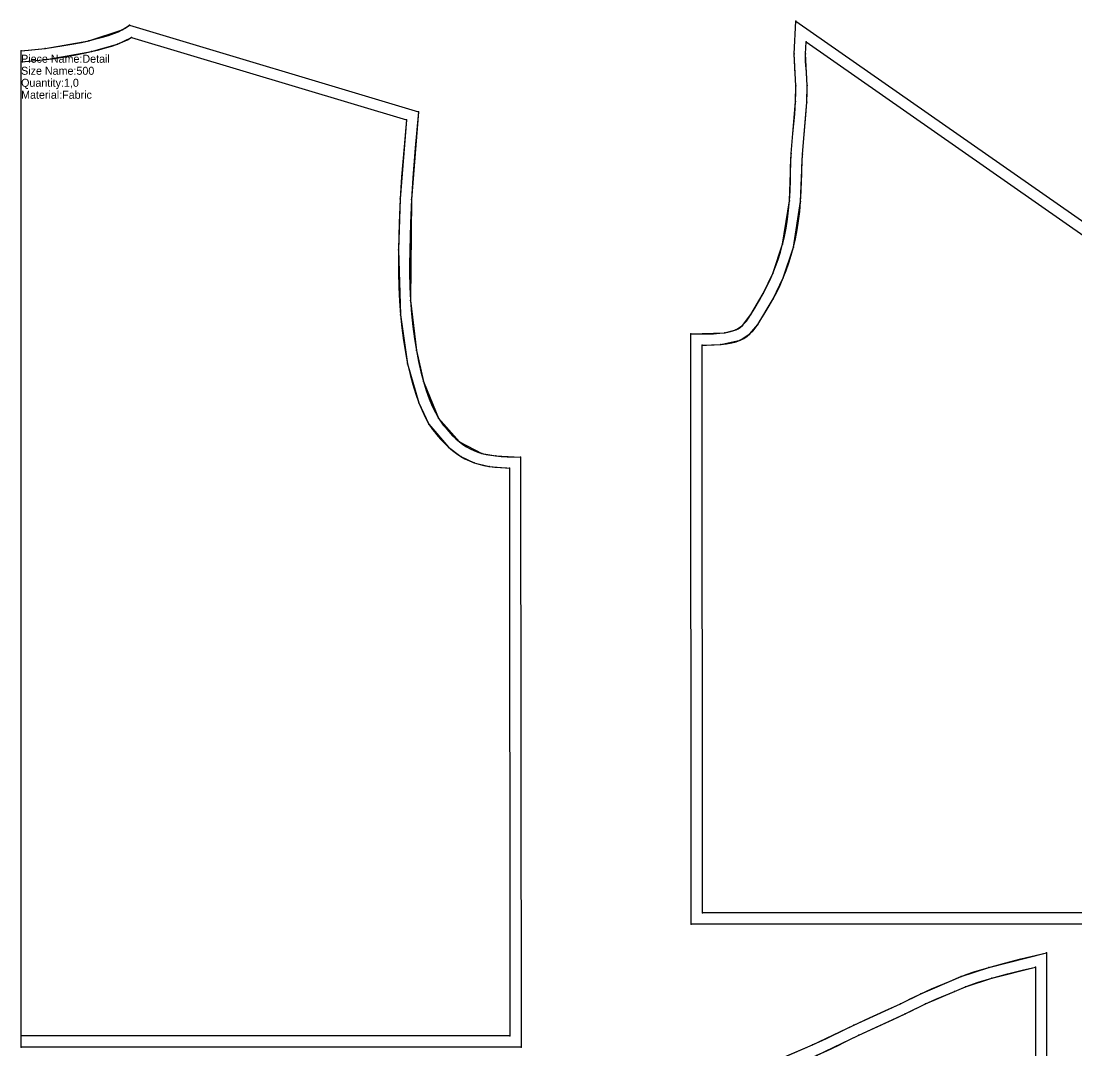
# Model space of a CAD drawing. Extents: x -183 to 1251, y -69 to 1317.
# Drawn here: x 59 to 718, y 673 to 1317 of the extents above; entities that cross this region are included whole.
import ezdxf

# ---------------------------------------------------------------- set-up
doc = ezdxf.new("R2010")
doc.units = 0
for name, color, linetype in [('1', 7, 'CONTINUOUS'), ('14', 7, 'CONTINUOUS'), ('2', 7, 'CONTINUOUS'), ('3', 7, 'CONTINUOUS'), ('84', 7, 'CONTINUOUS'), ('87', 7, 'CONTINUOUS')]:
    doc.layers.add(name, color=color, linetype=linetype)

# ---------------------------------------------------------------- blocks, each defined once
blk = doc.blocks.new('piece_Detail_s500_M')
at = {"layer": '1'}
blk.add_lwpolyline([(58.6, 1298.08), (73.68, 1299.59), (100.92, 1304.36), (121.81, 1311.14), (126.33, 1314.11), (306.74, 1259.94), (302.39, 1205.23), (301.81, 1142.02), (305.47, 1110.79), (309.94, 1091.39), (319.31, 1068.42), (332.32, 1053.72), (346.37, 1046.5), (355.15, 1044.87), (370.59, 1044.19), (370.86, 675.54), (58.6, 675.54)], close=True, dxfattribs=at)
at = {"layer": '14'}
blk.add_lwpolyline([(58.6, 1291.06), (74.55, 1292.64), (102.51, 1297.54), (118.9, 1302.29), (127.61, 1306.41), (299.26, 1254.88), (295.4, 1205.6), (294.31, 1173.62), (295.46, 1133.07), (299.97, 1102.44), (306.96, 1078.17), (313.31, 1064.8), (325.42, 1050.41), (333.12, 1044.62), (341.48, 1040.69), (350.92, 1038.37), (363.6, 1037.36), (363.86, 682.54), (58.6, 682.54)], close=True, dxfattribs=at)
at = {"layer": '2'}
for p in [(126.33, 1314.11), (127.61, 1306.41), (58.6, 1298.08), (58.6, 1291.06), (306.74, 1259.94), (299.26, 1254.88), (370.59, 1044.19), (363.6, 1037.36), (58.6, 682.54), (363.86, 682.54), (58.6, 675.54), (370.86, 675.54)]:
    blk.add_point(p, dxfattribs=at)
at = {"layer": '3'}
for p in [(121.81, 1311.14), (73.68, 1299.59), (100.92, 1304.36), (118.9, 1302.29), (74.55, 1292.64), (102.51, 1297.54), (295.4, 1205.6), (302.39, 1205.23), (294.31, 1173.62), (301.81, 1142.02), (295.46, 1133.07), (305.47, 1110.79), (299.97, 1102.44), (309.94, 1091.39), (306.96, 1078.17), (319.31, 1068.42), (313.31, 1064.8), (325.42, 1050.41), (332.32, 1053.72), (333.12, 1044.62), (346.37, 1046.5), (355.15, 1044.87), (341.48, 1040.69), (350.92, 1038.37)]:
    blk.add_point(p, dxfattribs=at)
at = {"layer": '84'}
blk.add_lwpolyline([(58.6, 1298.08), (63.22, 1298.45), (73.68, 1299.59), (84.03, 1301.07), (91.52, 1302.39), (96.32, 1303.34), (100.92, 1304.36), (105.28, 1305.43), (109.36, 1306.54), (113.1, 1307.68), (116.46, 1308.85), (119.39, 1310.01), (121.81, 1311.14), (123.65, 1312.19), (126.33, 1314.11), (306.74, 1259.94), (304.73, 1237.39), (303.24, 1218.73), (302.39, 1205.23), (301.73, 1190.31), (301.31, 1173.5), (301.22, 1164.17), (301.21, 1159.6), (301.39, 1150.65), (301.81, 1142.02), (302.43, 1133.69), (303.26, 1125.7), (304.28, 1118.06), (305.47, 1110.79), (306.82, 1103.9), (308.31, 1097.43), (309.94, 1091.39), (311.67, 1085.79), (313.5, 1080.68), (315.4, 1076.06), (317.34, 1071.97), (319.31, 1068.42), (321.28, 1065.42), (322.23, 1064.19), (323.35, 1062.79), (325.65, 1060.11), (327.9, 1057.73), (330.12, 1055.6), (332.32, 1053.72), (334.52, 1052.06), (336.75, 1050.61), (339.01, 1049.35), (341.35, 1048.25), (343.79, 1047.3), (346.37, 1046.5), (349.1, 1045.83), (352.02, 1045.28), (355.15, 1044.87), (358.49, 1044.57), (362.11, 1044.4), (370.59, 1044.19), (370.86, 675.54), (58.6, 675.54)], close=True, dxfattribs=at)
at = {"layer": '87'}
blk.add_lwpolyline([(58.6, 1291.06), (63.87, 1291.48), (74.55, 1292.64), (85.14, 1294.16), (92.81, 1295.51), (97.76, 1296.49), (102.51, 1297.54), (107.04, 1298.65), (111.3, 1299.81), (115.27, 1301.03), (118.9, 1302.29), (122.16, 1303.58), (125.02, 1304.92), (127.43, 1306.28), (127.61, 1306.41), (299.26, 1254.88), (297.75, 1237.98), (296.26, 1219.22), (295.4, 1205.6), (294.73, 1190.55), (294.31, 1173.62), (294.22, 1164.21), (294.21, 1159.53), (294.4, 1150.41), (294.82, 1141.59), (295.46, 1133.07), (296.31, 1124.88), (297.35, 1117.03), (298.58, 1109.55), (299.97, 1102.44), (301.52, 1095.74), (303.21, 1089.44), (305.03, 1083.58), (306.96, 1078.17), (308.99, 1073.22), (311.12, 1068.76), (313.31, 1064.8), (315.57, 1061.36), (316.72, 1059.86), (317.97, 1058.31), (320.45, 1055.43), (322.93, 1052.79), (325.42, 1050.41), (327.94, 1048.26), (330.5, 1046.33), (333.12, 1044.62), (335.81, 1043.12), (338.6, 1041.81), (341.48, 1040.69), (344.49, 1039.75), (347.63, 1038.98), (350.92, 1038.37), (354.38, 1037.91), (358.02, 1037.59), (361.85, 1037.4), (363.6, 1037.36), (363.86, 682.54), (58.6, 682.54)], close=True, dxfattribs=at)
at = {"layer": '1'}
for s, p in [('Piece Name:Detail', (58.6, 1290.58)), ('Size Name:500', (58.6, 1283.08)), ('Quantity:1,0', (58.6, 1275.58)), ('Material:Fabric', (58.6, 1268.08))]:
    blk.add_text(s, height=5, dxfattribs=at).set_placement(p)
blk = doc.blocks.new('piece_Detail_s500-118_M')
at = {"layer": '1'}
blk.add_lwpolyline([(799.39, 1137.18), (799.39, 752.32), (477.14, 752.32), (476.87, 1121.14), (498.16, 1121.9), (504.99, 1123.66), (509.05, 1126.3), (514.32, 1133.19), (522.08, 1146.32), (528.11, 1158.85), (534.2, 1177.13), (538.47, 1204.38), (539.59, 1233.85), (542.25, 1266.3), (542.43, 1276.19), (541.47, 1296.2), (542.37, 1316.61)], close=True, dxfattribs=at)
at = {"layer": '14'}
blk.add_lwpolyline([(789.4, 1135.63), (789.4, 759.32), (484.14, 759.32), (483.87, 1114.14), (495.52, 1114.55), (507.77, 1117.22), (513.81, 1121.16), (518.66, 1127.03), (528.23, 1142.98), (534.57, 1156.15), (540.98, 1175.41), (545.46, 1203.85), (546.58, 1233.39), (549.24, 1265.96), (549.44, 1276.28), (548.47, 1296.09), (548.8, 1303.58)], close=True, dxfattribs=at)
at = {"layer": '2'}
for p in [(542.37, 1316.61), (548.8, 1303.58), (789.4, 1135.63), (799.39, 1137.18), (476.87, 1121.14), (483.87, 1114.14), (484.14, 759.32), (789.4, 759.32), (477.14, 752.32), (799.39, 752.32)]:
    blk.add_point(p, dxfattribs=at)
at = {"layer": '3'}
for p in [(541.47, 1296.2), (548.47, 1296.09), (542.43, 1276.19), (549.44, 1276.28), (542.25, 1266.3), (549.24, 1265.96), (539.59, 1233.85), (546.58, 1233.39), (538.47, 1204.38), (545.46, 1203.85), (534.2, 1177.13), (540.98, 1175.41), (528.11, 1158.85), (534.57, 1156.15), (522.08, 1146.32), (528.23, 1142.98), (514.32, 1133.19), (498.16, 1121.9), (504.99, 1123.66), (509.05, 1126.3), (513.81, 1121.16), (518.66, 1127.03), (495.52, 1114.55), (507.77, 1117.22)]:
    blk.add_point(p, dxfattribs=at)
at = {"layer": '84'}
blk.add_lwpolyline([(799.39, 1137.18), (799.39, 752.32), (477.14, 752.32), (476.87, 1121.14), (484.12, 1121.14), (486.6, 1121.15), (491.06, 1121.27), (494.89, 1121.52), (498.16, 1121.9), (500.89, 1122.39), (503.15, 1122.98), (504.99, 1123.66), (506.51, 1124.42), (507.82, 1125.28), (509.05, 1126.3), (510.27, 1127.56), (511.54, 1129.1), (512.88, 1130.98), (514.32, 1133.19), (516.74, 1137.15), (518.58, 1140.23), (519.78, 1142.25), (522.08, 1146.32), (524.23, 1150.43), (526.24, 1154.6), (528.11, 1158.85), (529.84, 1163.21), (531.44, 1167.69), (532.89, 1172.33), (534.2, 1177.13), (535.36, 1182.12), (536.37, 1187.32), (537.23, 1192.75), (537.93, 1198.43), (538.47, 1204.38), (538.85, 1210.61), (539.06, 1217.18), (539.1, 1220.61), (539.16, 1225.12), (539.59, 1233.85), (540.64, 1246.34), (541.73, 1258.4), (542.25, 1266.3), (542.43, 1272.23), (542.43, 1276.19), (542.32, 1280.19), (542.07, 1284.27), (541.88, 1286.35), (541.73, 1288.12), (541.53, 1291.5), (541.47, 1296.2), (542.37, 1316.61)], close=True, dxfattribs=at)
at = {"layer": '87'}
blk.add_lwpolyline([(789.4, 1135.63), (789.4, 759.32), (484.14, 759.32), (483.87, 1114.14), (484.14, 1114.14), (486.71, 1114.15), (491.38, 1114.28), (495.52, 1114.55), (499.18, 1114.97), (502.41, 1115.55), (505.25, 1116.3), (507.77, 1117.22), (510, 1118.34), (512, 1119.65), (513.81, 1121.16), (515.5, 1122.89), (517.1, 1124.84), (518.66, 1127.03), (520.24, 1129.45), (522.73, 1133.53), (524.59, 1136.64), (525.84, 1138.74), (528.23, 1142.98), (530.48, 1147.28), (532.59, 1151.67), (534.57, 1156.15), (536.4, 1160.74), (538.08, 1165.48), (539.61, 1170.36), (540.98, 1175.41), (542.2, 1180.65), (543.26, 1186.1), (544.16, 1191.77), (544.89, 1197.68), (545.46, 1203.85), (545.85, 1210.29), (546.06, 1217.03), (546.1, 1220.53), (546.16, 1224.9), (546.58, 1233.39), (547.61, 1245.74), (548.71, 1257.85), (549.24, 1265.96), (549.43, 1272.12), (549.44, 1276.28), (549.31, 1280.51), (549.05, 1284.8), (548.86, 1286.97), (548.71, 1288.64), (548.53, 1291.75), (548.47, 1296.09), (548.8, 1303.58)], close=True, dxfattribs=at)
at = {"layer": '1'}
for s, p in [('Piece Name:Detail', (799.39, 1129.68)), ('Size Name:500', (799.39, 1122.18)), ('Quantity:1,0', (799.39, 1114.68)), ('Material:Fabric', (799.39, 1107.18))]:
    blk.add_text(s, height=5, dxfattribs=at).set_placement(p)
blk = doc.blocks.new('piece_Detail_s500-120_M')
at = {"layer": '1'}
blk.add_lwpolyline([(698.71, 112.9), (552.81, 112.9), (546.98, 168.38), (540.19, 221.97), (524.89, 316.49), (508.92, 395.48), (475.32, 546.32), (454.67, 646.21), (466.16, 645.51), (481.09, 647.85), (494.64, 652.14), (523.8, 664.45), (552.82, 676.9), (578.75, 689.27), (607.8, 702.63), (620.53, 708.88), (645.75, 719.72), (662.94, 725.32), (699.03, 734.39)], close=True, dxfattribs=at)
at = {"layer": '14'}
blk.add_lwpolyline([(691.71, 119.9), (559.15, 119.9), (553.93, 169.18), (547.12, 222.93), (531.77, 317.76), (515.76, 396.96), (482.16, 547.8), (463.32, 638.61), (469.31, 638.64), (478.18, 639.97), (503.9, 648.17), (526.58, 658.02), (555.67, 670.5), (581.76, 682.95), (610.78, 696.29), (623.5, 702.55), (641.57, 710.34), (648.37, 713.23), (664.88, 718.59), (692.03, 725.55)], close=True, dxfattribs=at)
at = {"layer": '2'}
for p in [(699.03, 734.39), (692.03, 725.55), (454.67, 646.21), (463.32, 638.61), (559.15, 119.9), (691.71, 119.9), (552.81, 112.9), (698.71, 112.9)]:
    blk.add_point(p, dxfattribs=at)
at = {"layer": '3'}
for p in [(662.94, 725.32), (645.75, 719.72), (648.37, 713.23), (664.88, 718.59), (620.53, 708.88), (641.57, 710.34), (607.8, 702.63), (623.5, 702.55), (610.78, 696.29), (578.75, 689.27), (581.76, 682.95), (552.82, 676.9), (555.67, 670.5), (523.8, 664.45), (526.58, 658.02), (481.09, 647.85), (494.64, 652.14), (503.9, 648.17), (466.16, 645.51), (478.18, 639.97), (469.31, 638.64), (482.16, 547.8), (475.32, 546.32), (515.76, 396.96), (508.92, 395.48), (531.77, 317.76), (524.89, 316.49), (540.19, 221.97), (547.12, 222.93), (546.98, 168.38), (553.93, 169.18)]:
    blk.add_point(p, dxfattribs=at)
at = {"layer": '84'}
blk.add_lwpolyline([(698.71, 112.9), (552.81, 112.9), (551.18, 129.43), (549.11, 149.26), (546.98, 168.38), (544.78, 186.84), (542.51, 204.68), (540.19, 221.97), (537.79, 238.74), (535.34, 255.04), (532.82, 270.92), (530.23, 286.42), (527.59, 301.6), (524.89, 316.49), (520.72, 338.43), (514.94, 367.09), (508.92, 395.48), (502.66, 423.97), (492.86, 467.57), (482.5, 513.73), (475.32, 546.32), (467.94, 580.86), (460.34, 617.71), (454.67, 646.21), (464.57, 645.54), (466.16, 645.51), (468.77, 645.62), (472.62, 646.06), (476.75, 646.82), (481.09, 647.85), (485.58, 649.11), (490.12, 650.56), (494.64, 652.14), (501.31, 654.67), (509.53, 658.1), (519.77, 662.67), (523.8, 664.45), (534.13, 668.79), (552.82, 676.9), (561.51, 680.86), (566.62, 683.29), (568.85, 684.41), (572.15, 686.07), (578.75, 689.27), (588.42, 693.79), (600.26, 699.16), (607.8, 702.63), (612.03, 704.66), (613.83, 705.58), (616.06, 706.72), (620.53, 708.88), (627.09, 711.86), (638.85, 716.79), (644.55, 719.21), (645.75, 719.72), (648.75, 720.86), (654.16, 722.68), (662.94, 725.32), (672.81, 728.04), (683.03, 730.64), (699.03, 734.39)], close=True, dxfattribs=at)
at = {"layer": '87'}
blk.add_lwpolyline([(691.71, 119.9), (559.15, 119.9), (558.14, 130.14), (556.07, 150.01), (553.93, 169.18), (551.72, 187.69), (549.45, 205.59), (547.12, 222.93), (544.72, 239.76), (542.25, 256.11), (539.73, 272.04), (537.14, 287.6), (534.48, 302.82), (531.77, 317.76), (527.59, 339.77), (521.8, 368.51), (515.76, 396.96), (509.5, 425.48), (499.69, 469.1), (489.33, 515.24), (482.16, 547.8), (474.79, 582.3), (467.2, 619.11), (463.32, 638.61), (464.27, 638.55), (466.23, 638.51), (469.31, 638.64), (473.65, 639.14), (478.18, 639.97), (482.85, 641.07), (487.59, 642.4), (492.34, 643.92), (497.04, 645.56), (503.9, 648.17), (512.3, 651.67), (522.61, 656.27), (526.58, 658.02), (536.88, 662.35), (555.67, 670.5), (564.46, 674.51), (569.69, 677.01), (571.99, 678.16), (575.25, 679.79), (581.76, 682.95), (591.35, 687.43), (603.17, 692.79), (610.78, 696.29), (615.14, 698.39), (617.02, 699.35), (619.18, 700.45), (623.5, 702.55), (629.89, 705.44), (641.57, 710.34), (647.29, 712.77), (648.37, 713.23), (651.11, 714.27), (656.28, 716.01), (664.88, 718.59), (674.6, 721.27), (684.69, 723.83), (692.03, 725.55)], close=True, dxfattribs=at)
at = {"layer": '1'}
for s, p in [('Piece Name:Detail', (698.71, 105.4)), ('Size Name:500', (698.71, 97.9)), ('Quantity:1,0', (698.71, 90.4)), ('Material:Fabric', (698.71, 82.9))]:
    blk.add_text(s, height=5, dxfattribs=at).set_placement(p)

msp = doc.modelspace()

# ---------------------------------------------------------------- block references
at = {"layer": '1'}
for name in ['piece_Detail_s500_M', 'piece_Detail_s500-118_M', 'piece_Detail_s500-120_M']:
    msp.add_blockref(name, (0, 0), dxfattribs=at)

doc.saveas('drawing.dxf')
